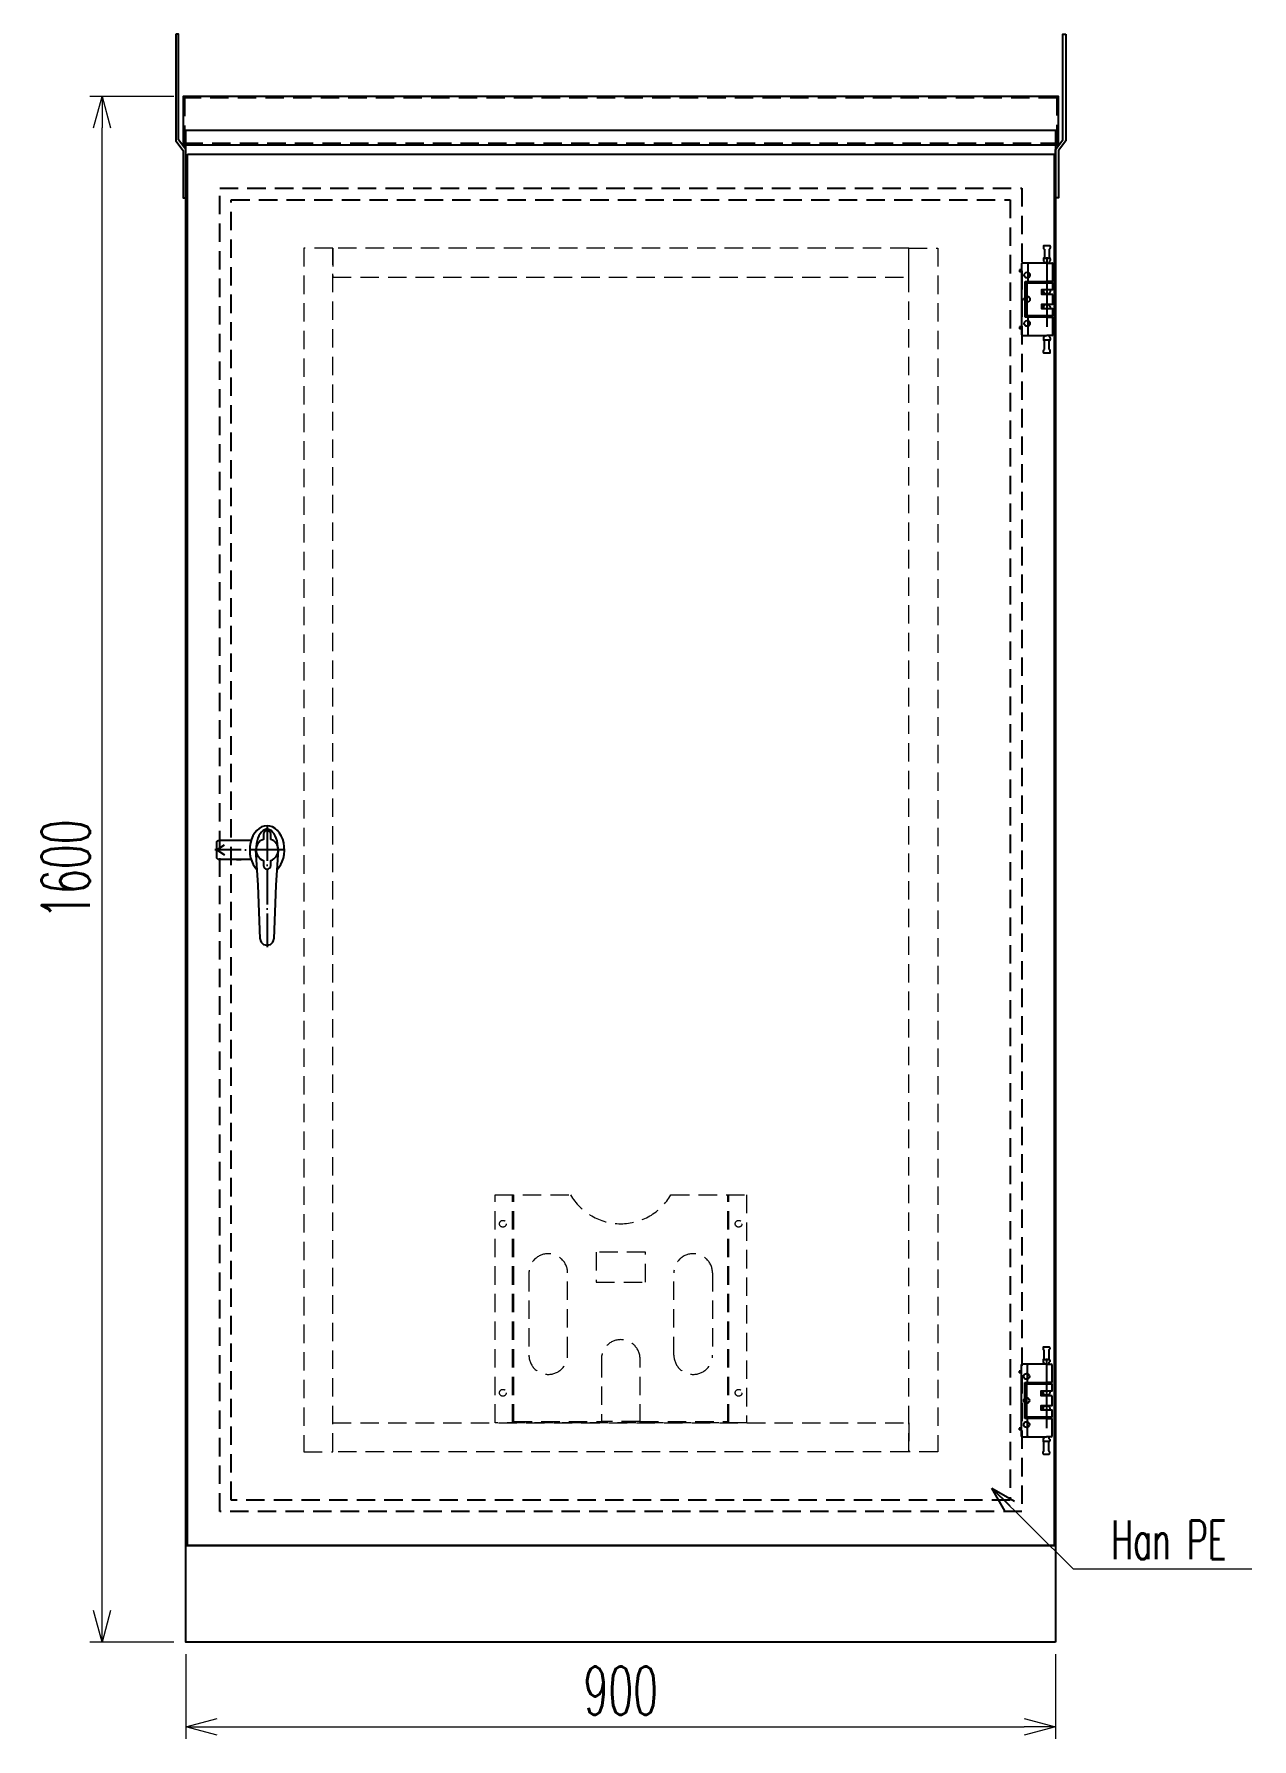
# Model space of a CAD drawing. Header units: millimetres. Extents: x -28296 to 1159, y -35880 to -26991.
# Drawn here: x -26711 to -25451, y -34040 to -32276 of the extents above; entities that cross this region are included whole.
import ezdxf

# ---------------------------------------------------------------- set-up
doc = ezdxf.new("R2010")
doc.units = ezdxf.units.MM
doc.header["$LTSCALE"] = 3
doc.linetypes.add('ACAD_ISO04W100', pattern=[30, 24, -3, 0, -3])
doc.linetypes.add('HIDDEN', pattern=[9.525, 6.35, -3.175])
doc.layers.add('@.DM. KÍCH THƯỚC', color=8, linetype='Continuous', lineweight=5, transparency=0.2)
for name, color, linetype in [('@.DM. NÉT CHÍNH', 7, 'Continuous'), ('@.VISIBLE', 7, 'Continuous'), ('centerline', 6, 'ACAD_ISO04W100'), ('dim', 7, 'Continuous'), ('EQUIPMENT', 4, 'Continuous'), ('equipments', 2, 'Continuous')]:
    doc.layers.add(name, color=color, linetype=linetype)
doc.layers.add('@.DM. NÉT ĐỨT', color=8, linetype='HIDDEN', lineweight=9)
doc.styles.add('Ann_w01', font='romans.shx', dxfattribs={"width": 0.6, "bigfont": 'chineset.shx'})
doc.dimstyles.new('Dim 01_SC20', dxfattribs={"dimscale": 20, "dimtxt": 2, "dimasz": 1.3, "dimexe": 0.5, "dimexo": 0.5, "dimgap": 0.5, "dimtad": 1, "dimdec": 1, "dimzin": 12, "dimdsep": 46, "dimtxsty": 'Ann_w01', "dimblk": 'OPEN30', "dimcen": 1.5, "dimclrd": 6, "dimclre": 6, "dimclrt": 3, "dimadec": 1, "dimazin": 3, "dimtm": 1e-09, "dimtfac": 1, "dimtdec": 1, "dimtix": 1, "dimtmove": 0, "dimatfit": 3, "dimldrblk": 'OPEN30', "dimfxl": 1, "dimtolj": 1, "dimlwd": 20, "dimlwe": 20, "dimarcsym": 0})
doc.dimstyles.new('Dim 01_SC25', dxfattribs={"dimscale": 25, "dimtxt": 2, "dimasz": 1.3, "dimexe": 0.5, "dimexo": 0.5, "dimgap": 0.5, "dimtad": 1, "dimdec": 1, "dimzin": 12, "dimdsep": 46, "dimtxsty": 'Ann_w01', "dimblk": 'OPEN30', "dimcen": 1.5, "dimclrd": 6, "dimclre": 6, "dimclrt": 3, "dimadec": 1, "dimazin": 3, "dimtm": 1e-09, "dimtfac": 1, "dimtdec": 1, "dimtmove": 0, "dimatfit": 3, "dimldrblk": 'OPEN30', "dimfxl": 1, "dimtolj": 1, "dimlwd": 20, "dimlwe": 20, "dimarcsym": 0})

# ---------------------------------------------------------------- blocks, each defined once
blk = doc.blocks.new('_Open30')
at = {"color": 0, "linetype": 'ByBlock', "lineweight": -2}
for p, q in [((-1, 0.268), (0, 0)), ((0, 0), (-1, -0.268)), ((0, 0), (-1, 0))]:
    blk.add_line(p, q, dxfattribs=at)
blk = doc.blocks.new('*D791')
at = {"layer": '@.DM. KÍCH THƯỚC', "color": 6, "lineweight": 20, "transparency": 16777216}
for p, q in [((-26554.1, -33952.7), (-26554.1, -34040.5)), ((-25654.1, -33952.7), (-25654.1, -34040.5)), ((-26521.6, -34028), (-25686.6, -34028))]:
    blk.add_line(p, q, dxfattribs=at)
at = {"layer": 'Defpoints', "color": 0, "transparency": 16777216}
for p in [(-26554.1, -33940.2), (-25654.1, -33940.2), (-25654.1, -34028)]:
    blk.add_point(p, dxfattribs=at)
at = {"layer": '@.DM. KÍCH THƯỚC', "color": 6, "lineweight": 20, "transparency": 16777216, "xscale": 32.5, "yscale": 32.5, "zscale": 32.5, "rotation": 180}
blk.add_blockref('_Open30', (-26554.1, -34028), dxfattribs=at)
at = {"layer": '@.DM. KÍCH THƯỚC', "color": 6, "lineweight": 20, "transparency": 16777216, "xscale": 32.5, "yscale": 32.5, "zscale": 32.5}
blk.add_blockref('_Open30', (-25654.1, -34028), dxfattribs=at)
at = {"layer": '@.DM. KÍCH THƯỚC', "color": 3, "transparency": 16777216, "insert": (-26104.1, -33990.5), "char_height": 50, "attachment_point": 5, "style": 'Ann_w01'}
blk.add_mtext('\\A1;900', dxfattribs=at)
blk = doc.blocks.new('*D792')
at = {"layer": '@.DM. KÍCH THƯỚC', "color": 6, "lineweight": 20, "transparency": 16777216}
for p, q in [((-26566.6, -32340.2), (-26653.4, -32340.2)), ((-26640.9, -33907.7), (-26640.9, -32372.7)), ((-26566.6, -33940.2), (-26653.4, -33940.2))]:
    blk.add_line(p, q, dxfattribs=at)
at = {"layer": 'Defpoints', "color": 0, "transparency": 16777216}
for p in [(-26640.9, -32340.2), (-26554.1, -32340.2), (-26554.1, -33940.2)]:
    blk.add_point(p, dxfattribs=at)
at = {"layer": '@.DM. KÍCH THƯỚC', "color": 6, "lineweight": 20, "transparency": 16777216, "xscale": 32.5, "yscale": 32.5, "zscale": 32.5}
for p, rotation in [((-26640.9, -32340.2), 90), ((-26640.9, -33940.2), 270)]:
    blk.add_blockref('_Open30', p, dxfattribs=dict(at, rotation=rotation))
at = {"layer": '@.DM. KÍCH THƯỚC', "color": 3, "transparency": 16777216, "insert": (-26678.4, -33140.2), "char_height": 50, "attachment_point": 5, "rotation": 90, "style": 'Ann_w01'}
blk.add_mtext('\\A1;1600', dxfattribs=at)
blk = doc.blocks.new('HL011-1 Front')
at = {"layer": 'centerline'}
blk.add_line((20.5, 43.5), (20.5, -43.5), dxfattribs=at)
at = {"layer": 'EQUIPMENT', "color": 8}
for p, q in [((17, 55), (17, 53)), ((17.5, 55.5), (23.5, 55.5)), ((24, 55), (24, 53)), ((18, 52), (18, 42.5)), ((23, 52), (23, 42.5)), ((18, -52), (18, -42.5)), ((23, -52), (23, -42.5)), ((17, -55), (17, -53)), ((17.5, -55.5), (23.5, -55.5)), ((24, -55), (24, -53))]:
    blk.add_line(p, q, dxfattribs=at)
at = {"layer": 'EQUIPMENT'}
for p, q in [((-5.7, 36.5), (-5.7, -36.5)), ((1.5, 37.5), (-4.7, 37.5)), ((1, 19.5), (1, 36.5)), ((20.5, 37.5), (1.5, 37.5)), ((17, 42), (17, 40)), ((17.5, 42.5), (23.5, 42.5)), ((18, 39), (18, 37.5)), ((20.5, 37.5), (25.5, 37.5)), ((23, 39), (23, 37.5)), ((24, 42), (24, 40)), ((26.5, 19.5), (26.5, 36.5)), ((-7.7, 30.5), (-7.7, 28.5)), ((-5.7, 30.5), (-7.7, 30.5)), ((-5.7, 28.5), (-7.7, 28.5)), ((-1.9, -18.5), (-1.9, 18.5)), ((-1.9, 18.5), (0.4, 18.5)), ((0.4, 18.5), (20.5, 18.5)), ((5.6, 16.8), (5.6, 18.5)), ((15.9, 18.5), (15.9, 16.8)), ((17.5, 16.8), (17, 18.5)), ((25.5, 18.5), (20.5, 18.5)), ((23.5, 16.8), (24, 18.5)), ((15.9, 10), (15.9, 5)), ((17, 10), (17, 7.7)), ((18.4, 5.7), (17.1, 7.4)), ((22.2, 5.5), (18.8, 5.5)), ((22.6, 5.7), (23.9, 7.4)), ((24, 10), (24, 7.7)), ((5.6, -18.5), (5.6, -16.8)), ((15.9, -5), (15.9, -10)), ((15.9, -16.8), (15.9, -18.5)), ((17, -7.7), (17, -10)), ((17.5, -16.8), (17, -18.5)), ((18.4, -5.7), (17.1, -7.4)), ((18.8, -5.5), (22.2, -5.5)), ((22.6, -5.7), (23.9, -7.4)), ((23.5, -16.8), (24, -18.5)), ((24, -7.7), (24, -10)), ((-7.7, -28.5), (-7.7, -30.5)), ((-5.7, -28.5), (-7.7, -28.5)), ((-5.7, -30.5), (-7.7, -30.5)), ((0.4, -18.5), (-1.9, -18.5)), ((20.5, -18.5), (0.4, -18.5)), ((1, -36.5), (1, -19.5)), ((20.5, -18.5), (25.5, -18.5)), ((26.5, -36.5), (26.5, -19.5)), ((-4.7, -37.5), (1.5, -37.5)), ((1.5, -37.5), (20.5, -37.5)), ((17, -40), (17, -42)), ((23.5, -42.5), (17.5, -42.5)), ((18, -37.5), (18, -39)), ((25.5, -37.5), (20.5, -37.5)), ((23, -37.5), (23, -39)), ((24, -40), (24, -42))]:
    blk.add_line(p, q, dxfattribs=at)
at = {"layer": 'EQUIPMENT', "color": 8}
blk.add_lwpolyline([(26.5, 5), (15.2, 5), (15.2, 10), (26.5, 10), (26.5, 16.8), (-0.2, 16.8), (-0.2, -16.8), (26.5, -16.8), (26.5, -10), (15.2, -10), (15.2, -5), (26.5, -5)], close=True, dxfattribs=at)
for centre in [(0, 25), (0, 0), (0, -25)]:
    blk.add_circle(centre, 3, dxfattribs=at)
for centre, start, end in [((17.5, 55), 90, 180), ((17.5, 53), 180, 270), ((23.5, 55), 0, 90), ((23.5, 53), 270, 0), ((17.5, 52), 0, 90), ((23.5, 52), 90, 180), ((17.5, -53), 90, 180), ((17.5, -52), 270, 0), ((23.5, -52), 180, 270), ((23.5, -53), 0, 90), ((17.5, -55), 180, 270), ((23.5, -55), 270, 0)]:
    blk.add_arc(centre, 0.5, start, end, dxfattribs=at)
at = {"layer": 'EQUIPMENT'}
for centre, radius, start, end in [((-4.7, 36.5), 1, 90, 180), ((17.5, 42), 0.5, 90, 180), ((17.5, 40), 0.5, 180, 270), ((17.5, 39), 0.5, 0, 90), ((23.5, 39), 0.5, 90, 180), ((23.5, 42), 0.5, 0, 90), ((23.5, 40), 0.5, 270, 0), ((25.5, 36.5), 1, 0, 90), ((25.5, 19.5), 1, 270, 0), ((17.5, 7.7), 0.5, 180, 216.8699), ((18.8, 6), 0.5, 216.8699, 270), ((22.2, 6), 0.5, 270, 323.1301), ((23.5, 7.7), 0.5, 323.1301, 0), ((17.5, -7.7), 0.5, 143.1301, 180), ((18.8, -6), 0.5, 90, 143.1301), ((22.2, -6), 0.5, 36.8699, 90), ((23.5, -7.7), 0.5, 0, 36.8699), ((25.5, -19.5), 1, 0, 90), ((-4.7, -36.5), 1, 180, 270), ((17.5, -40), 0.5, 90, 180), ((17.5, -42), 0.5, 180, 270), ((17.5, -39), 0.5, 270, 0), ((23.5, -39), 0.5, 180, 270), ((23.5, -40), 0.5, 0, 90), ((23.5, -42), 0.5, 270, 0), ((25.5, -36.5), 1, 270, 0)]:
    blk.add_arc(centre, radius, start, end, dxfattribs=at)
for centre, start_param, end_param in [((1.5, 36.5), 3.141593, 4.712389), ((0.4, 19.5), 0, 1.570796), ((0.4, -19.5), 1.570796, 3.141593), ((1.5, -36.5), 4.712389, 6.283185)]:
    blk.add_ellipse(centre, major_axis=(0, -1), ratio=0.57735, start_param=start_param, end_param=end_param, dxfattribs=at)
blk = doc.blocks.new('MS308-1-1 Front')
at = {"layer": 'centerline', "ltscale": 0.5}
for points in [[(0, 24.5), (0, -100.7)], [(18.3, 0), (-54, 0)]]:
    blk.add_lwpolyline(points, dxfattribs=at)
at = {"layer": 'EQUIPMENT'}
for p, q in [((-52, 7.5), (-51.9, 8.5)), ((-52, -7.5), (-52, 7.5)), ((-52, 0), (-43.9, 5.3)), ((-51.9, 8.5), (-51.3, 9.2)), ((-51.3, 9.2), (-50.5, 9.8)), ((-50.5, 9.8), (-49.6, 9.9)), ((-49.6, 9.9), (-16.5, 9.9)), ((-52, 0), (-43.9, -5.3)), ((-51.9, -8.5), (-52, -7.5)), ((-51.3, -9.3), (-51.9, -8.5)), ((-50.5, -9.8), (-51.3, -9.3)), ((-49.6, -10.1), (-50.5, -9.8)), ((-16.5, -10.1), (-49.6, -10.1)), ((-10.4, -17.5), (-10.4, -17.5))]:
    blk.add_line(p, q, dxfattribs=at)
for points in [[(11.4, -0.1), (11.3, 3.2), (10.9, 6.3), (10.3, 9.3), (9.5, 12), (8.4, 14.5), (7.2, 16.7), (5.7, 18.5), (4.1, 20), (2.5, 20.8), (0.8, 21.3), (-1, 21.3), (-2.7, 20.8), (-4.2, 20), (-5.8, 18.5), (-7.3, 16.7), (-8.5, 14.5), (-9.6, 12), (-10.4, 9.3), (-11, 6.3), (-11.4, 3.2), (-11.5, -0.1)], [(-37.1, 9.9), (-37, 9.9)], [(-32, 9.9), (-32, 9.9)], [(-32.2, -10.1), (-32.2, -10.1)], [(-31.8, -10.1), (-26.7, -10.1)], [(-7, -92), (-9.1, -36.7), (-11.5, -0.1)], [(11.4, -0.1), (9, -36.7), (7, -92)], [(-7, -92), (-6.8, -93.8), (-6.1, -95.4), (-5, -96.7), (-3.6, -97.8), (-2.1, -98.4), (0, -98.7)], [(0, -98.7), (1.9, -98.4), (3.5, -97.8), (4.8, -96.7), (5.9, -95.4), (6.7, -93.8), (7, -92)]]:
    blk.add_lwpolyline(points, dxfattribs=at)
at = {"layer": 'EQUIPMENT', "color": 8}
blk.add_lwpolyline([(3.8, 10.9), (3.8, 16.2, 1), (-3.8, 16.2), (-3.8, 10.9, 0.712879), (-3.8, -10.9), (-3.8, -16.2, 1), (3.8, -16.2), (3.8, -10.9, 0.712879)], format="xyb", close=True, dxfattribs=at)
at = {"layer": 'EQUIPMENT'}
blk.add_ellipse((0, 0), major_axis=(0, 25), ratio=0.72, start_param=3.732429, end_param=8.825269, dxfattribs=at)
blk = doc.blocks.new('A$C14ae59f4')
blk.add_lwpolyline([(31.8, 200), (31.8, 89.6), (39.3, 79.6), (39.3, 30.5), (42.3, 30.5), (42.3, 80.6), (34.8, 90.6), (34.8, 200)], close=True)
blk = doc.blocks.new('A$C8ed1f242')
at = {"layer": '@.DM. NÉT ĐỨT'}
for p, q in [((18, 0), (18, 236)), ((19.2, 0), (19.2, 236)), ((240.8, 0), (240.8, 236)), ((242, 0), (242, 236)), ((150, 1.2), (110, 1.2))]:
    blk.add_line(p, q, dxfattribs=at)
for points in [[(260, 236), (260, 0), (0, 0), (0, 236), (78, 236, 0.57735), (182, 236)], [(55, 50), (55, 50, 0.414214), (75, 70), (75, 155, 0.414214), (55, 175), (55, 175, 0.414214), (35, 155), (35, 70, 0.414214)], [(205, 50), (205, 50, -0.414214), (185, 70), (185, 155, -0.414214), (205, 175), (205, 175, -0.414214), (225, 155), (225, 70, -0.414214)]]:
    blk.add_lwpolyline(points, format="xyb", close=True, dxfattribs=at)
blk.add_lwpolyline([(104.5, 145.5), (155.5, 145.5), (155.5, 176.5), (104.5, 176.5)], close=True, dxfattribs=at)
blk.add_lwpolyline([(150, 0), (150, 66, 1), (110, 66), (110, 0)], format="xyb", dxfattribs=at)
for points in [[(19.2, 1.2), (110, 1.2)], [(150, 1.2), (150, 1.2), (240.8, 1.2)]]:
    blk.add_lwpolyline(points, dxfattribs=at)
for centre in [(8, 206), (252, 206), (8, 31), (252, 31)]:
    blk.add_circle(centre, 3.5, dxfattribs=at)

msp = doc.modelspace()

# ---------------------------------------------------------------- linework, layer by layer
at = {"layer": '@.DM. NÉT CHÍNH', "color": 1}
msp.add_lwpolyline([(-26557.09, -32390.19), (-25651.09, -32390.19), (-25651.09, -32340.19), (-26557.09, -32340.19)], close=True, dxfattribs=at)
at = {"layer": '@.DM. NÉT CHÍNH', "color": 1, "linetype": 'HIDDEN'}
msp.add_lwpolyline([(-26555.59, -32388.69), (-25652.59, -32388.69), (-25652.59, -32341.69), (-26555.59, -32341.69)], close=True, dxfattribs=at)
at = {"layer": '@.DM. NÉT CHÍNH'}
msp.add_lwpolyline([(-26554.09, -32375.19), (-25654.09, -32375.19), (-25654.09, -33840.19), (-26554.09, -33840.19)], close=True, dxfattribs=at)
at = {"layer": '@.DM. NÉT CHÍNH', "color": 4}
msp.add_lwpolyline([(-26552.59, -32400.19), (-25655.59, -32400.19), (-25655.59, -33840.19), (-26552.59, -33840.19)], close=True, dxfattribs=at)
at = {"layer": '@.DM. NÉT CHÍNH', "color": 8, "linetype": 'HIDDEN'}
for points in [[(-26519.09, -32435.19), (-25689.09, -32435.19), (-25689.09, -33805.19), (-26519.09, -33805.19)], [(-26507.09, -32447.19), (-25701.09, -32447.19), (-25701.09, -33793.19), (-26507.09, -33793.19)]]:
    msp.add_lwpolyline(points, close=True, dxfattribs=at)
at = {"layer": '@.DM. NÉT ĐỨT'}
for points in [[(-26402.09, -32497.19), (-26432.09, -32497.19), (-26432.09, -33743.19), (-26402.09, -33743.19)], [(-26402.09, -32527.19), (-25806.09, -32527.19), (-25806.09, -32497.19), (-26402.09, -32497.19)], [(-25806.09, -32497.19), (-25776.09, -32497.19), (-25776.09, -33743.19), (-25806.09, -33743.19)], [(-26402.09, -33713.19), (-25806.09, -33713.19), (-25806.09, -33743.19), (-26402.09, -33743.19)]]:
    msp.add_lwpolyline(points, close=True, dxfattribs=at)
at = {"layer": '@.VISIBLE'}
msp.add_lwpolyline([(-25654.09, -33940.19), (-26554.09, -33940.19), (-26554.09, -33840.19), (-25654.09, -33840.19)], close=True, dxfattribs=at)

# ---------------------------------------------------------------- block references
at = {"layer": '@.DM. NÉT CHÍNH'}
for name, p in [('A$C14ae59f4', (-26596.39, -32475.73)), ('A$C8ed1f242', (-26234.09, -33713.19))]:
    msp.add_blockref(name, p, dxfattribs=at)
at = {"layer": '@.DM. NÉT CHÍNH', "xscale": -1}
msp.add_blockref('A$C14ae59f4', (-25611.79, -32475.73), dxfattribs=at)
at = {"layer": 'equipments'}
for name, p in [('HL011-1 Front', (-25683.59, -32550.2)), ('MS308-1-1 Front', (-26470.09, -33120.19)), ('HL011-1 Front', (-25684.09, -33690.19))]:
    msp.add_blockref(name, p, dxfattribs=at)

# ---------------------------------------------------------------- texts
at = {"layer": 'dim', "color": 3, "insert": (-25536.75, -33834.54), "char_height": 40, "attachment_point": 5, "style": 'Ann_w01'}
msp.add_mtext('\\A1;Han PE', dxfattribs=at)

# ---------------------------------------------------------------- dimensions: what is measured, and where the dimension line sits
at = {"layer": '@.DM. KÍCH THƯỚC'}
dim = msp.add_linear_dim(base=(-26640.87, -32340.19), p1=(-26554.09, -33940.19), p2=(-26554.09, -32340.19), angle=90, dimstyle='Dim 01_SC25', dxfattribs=at)
dim.commit()
dim.dimension.update_dxf_attribs({"geometry": '*D792', "text_midpoint": (-26678.37, -33140.19)})
dim = msp.add_linear_dim(base=(-25654.09, -34027.99), p1=(-26554.09, -33940.19), p2=(-25654.09, -33940.19), dimstyle='Dim 01_SC25', dxfattribs=at)
dim.commit()
dim.dimension.update_dxf_attribs({"geometry": '*D791', "text_midpoint": (-26104.09, -33990.49)})

# ---------------------------------------------------------------- leaders
at = {"layer": '@.DM. NÉT CHÍNH'}
msp.add_leader([(-25720.04, -33781.07), (-25635.88, -33864.57), (-25450.93, -33864.57)], dimstyle='Dim 01_SC20', override={"dimgap": 0.5, "dimtad": 0}, dxfattribs=at)

doc.saveas('drawing.dxf')
